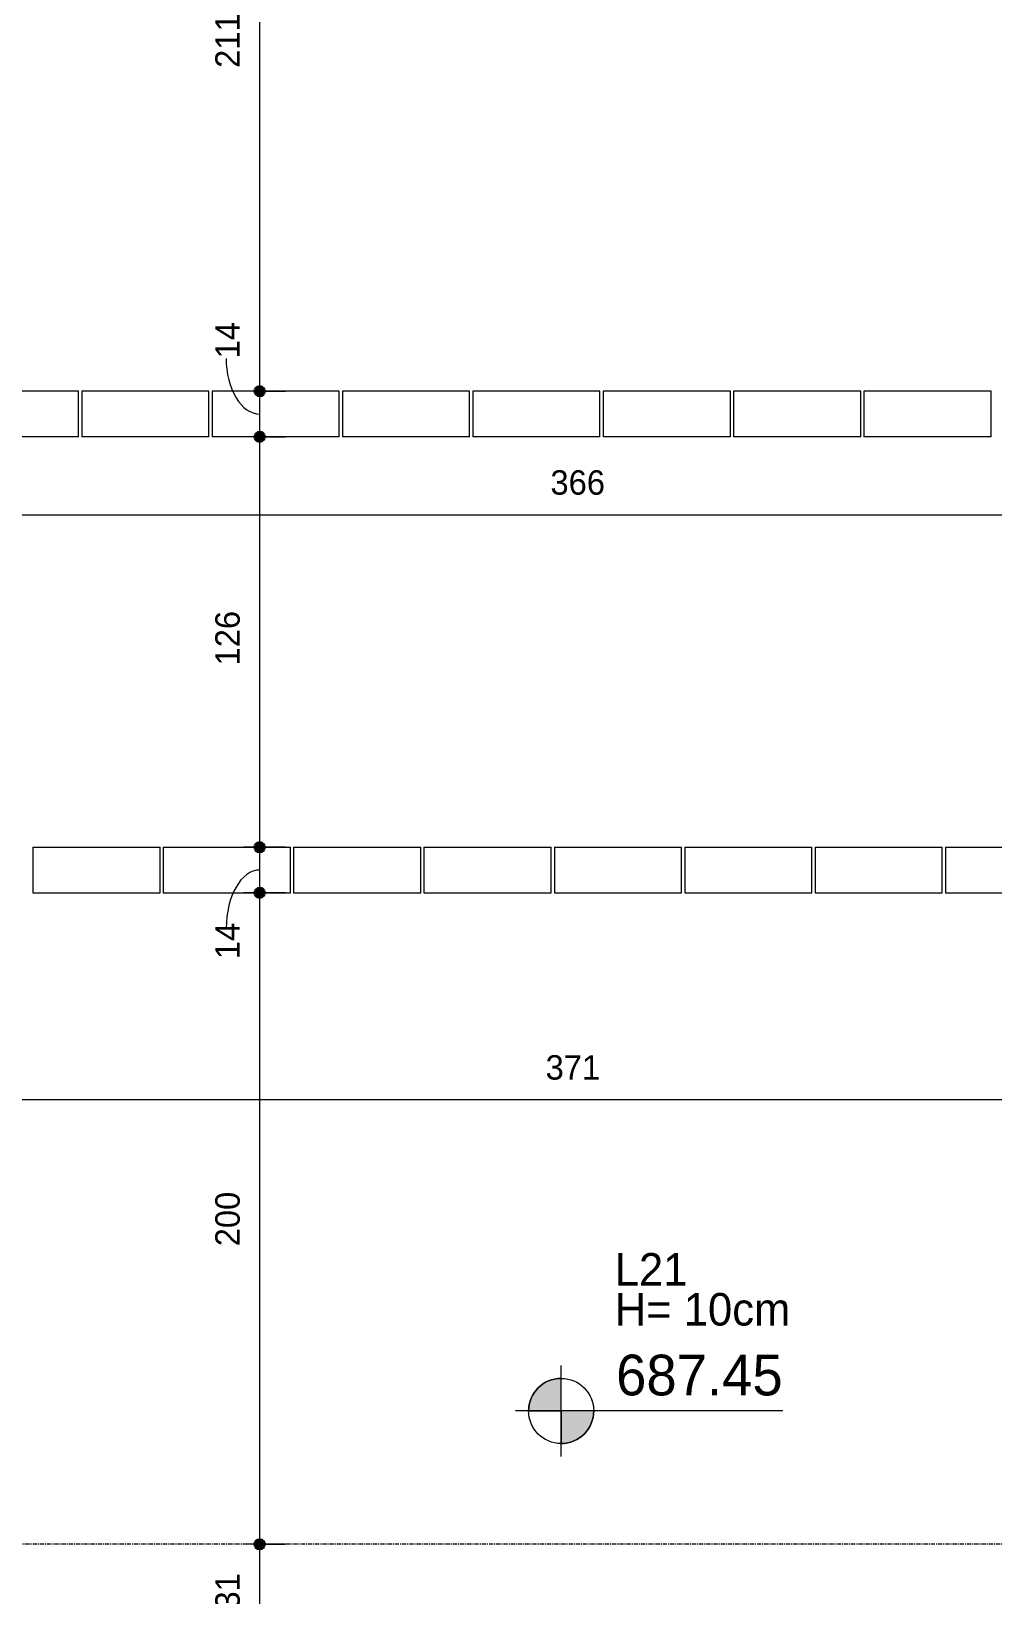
# Model space of a CAD drawing. Header units: centimetres. Extents: x 1490 to 17671, y -2277 to 8860.
# Drawn here: x 8553.8 to 8848.8, y -145.3 to 334.7 of the extents above; entities that cross this region are included whole.
import ezdxf

# ---------------------------------------------------------------- set-up
doc = ezdxf.new("R2010")
doc.units = ezdxf.units.CM
doc.linetypes.add('Linha de eixo', pattern=[2.2225, 1.27, -0.3175, 0.3175, -0.3175])
doc.layers.add('A-ANNO-DIMS-1', color=1, linetype='Continuous', lineweight=9, true_color=0xff0000)
doc.layers.add('A-DETL-GENF-4', color=251, linetype='Continuous', lineweight=9, true_color=0x515151)
for name, color, linetype, lineweight in [('A-ANNO-DIMS-50', 7, 'Continuous', 9), ('A-DETL-THIN', 7, 'Continuous', 9), ('G-ANNO-TEXT', 7, 'Continuous', 9), ('S-BEAM', 7, 'Continuous', 9), ('S-BEAM-1', 7, 'Continuous', 13), ('S-GRID-1', 7, 'Linha de eixo', 9)]:
    doc.layers.add(name, color=color, linetype=linetype, lineweight=lineweight)
doc.styles.add('Bahnschrift_2', font='', dxfattribs={"height": 12.5})
doc.styles.add('Bahnschrift_7', font='', dxfattribs={"height": 10})
doc.styles.add('Bahnschrift_8', font='', dxfattribs={"height": 7.5})
doc.styles.get('Bahnschrift_2').set_extended_font_data('Bahnschrift')
doc.styles.get('Bahnschrift_7').set_extended_font_data('Bahnschrift')
doc.styles.get('Bahnschrift_8').set_extended_font_data('Bahnschrift')
doc.dimstyles.new('Linear_-_2_mm_Arial', dxfattribs={"dimscale": 30.48, "dimtxt": 8.33133, "dimasz": 0.393701, "dimexe": 0.164042, "dimexo": 0.328084, "dimgap": 0.131234, "dimtad": 1, "dimdec": 0, "dimzin": 0, "dimdsep": 46, "dimtxsty": 'Bahnschrift_8', "dimblk1": 'DOTSMALL', "dimblk2": 'DOTSMALL', "dimsah": 1, "dimcen": 0.09, "dimdle": 0.164042, "dimazin": 0, "dimtfac": 1, "dimtdec": 4, "dimtix": 1, "dimtmove": 0, "dimatfit": 3, "dimfxl": 1, "dimtvp": 1, "dimtolj": 1, "dimtzin": 0, "dimarcsym": 2})
doc.dimstyles.new('Linear_-_2_mm_Arial_1', dxfattribs={"dimscale": 30.48, "dimtxt": 8.33133, "dimasz": 0.393701, "dimexe": 0.164042, "dimexo": 0.328084, "dimgap": 0.131234, "dimtad": 1, "dimdec": 0, "dimzin": 0, "dimdsep": 46, "dimtxsty": 'Bahnschrift_8', "dimblk1": 'DOTSMALL', "dimblk2": 'DOTSMALL', "dimsah": 1, "dimcen": 0.09, "dimdle": 0.164042, "dimazin": 0, "dimtfac": 1, "dimtdec": 4, "dimtix": 1, "dimtmove": 1, "dimatfit": 3, "dimfxl": 1, "dimtvp": 1, "dimtolj": 1, "dimtzin": 0, "dimarcsym": 2})

# ---------------------------------------------------------------- blocks, each defined once
blk = doc.blocks.new('LEONE - BLOCO CANALETA 14X39X2 - LEONE - BLOCO CANALETA 14X39X19 2-2460880-FORMA DA COBERTURA')
at = {"layer": 'S-BEAM-1'}
for p, q in [((-19.5, 7), (19.5, 7)), ((-19.5, 7), (-19.5, -7)), ((19.5, -7), (19.5, 7)), ((-19.5, -7), (19.5, -7))]:
    blk.add_line(p, q, dxfattribs=at)
blk = doc.blocks.new('DIMBLOCK104-FORMA DA COBERTURA')
at = {"layer": 'A-ANNO-DIMS-50', "lineweight": 35, "true_color": 0xff0000}
h = blk.add_hatch(color=1, dxfattribs=at)
edge = h.paths.add_edge_path()
edge.add_arc((8538.29, 186.33), 1.5, 0, 360)
h = blk.add_hatch(color=1, dxfattribs=at)
edge = h.paths.add_edge_path()
edge.add_arc((8904.29, 186.33), 1.5, 0, 360)
at = {"layer": 'A-ANNO-DIMS-50', "color": 1, "true_color": 0xff0000}
for p, q in [((8538.29, 215.24), (8538.29, 181.33)), ((8538.29, 186.33), (8538.29, 215.24)), ((8904.29, 200.24), (8904.29, 181.33)), ((8904.29, 186.33), (8904.29, 200.24)), ((8538.29, 186.33), (8904.29, 186.33))]:
    blk.add_line(p, q, dxfattribs=at)
at = {"layer": 'A-ANNO-DIMS-50', "color": 1, "lineweight": 35, "true_color": 0xff0000}
for centre in [(8538.29, 186.33), (8904.29, 186.33)]:
    blk.add_circle(centre, 1.5, dxfattribs=at)
at = {"layer": 'A-ANNO-DIMS-50', "color": 0, "insert": (8713.09, 199.97), "char_height": 7.5, "width": 19.6922, "attachment_point": 1, "line_spacing_factor": 1.009858, "style": 'Bahnschrift_8'}
blk.add_mtext('366', dxfattribs=at)
blk = doc.blocks.new('_DotSmall')
at = {"color": 0, "linetype": 'ByBlock', "const_width": 0.5}
blk.add_lwpolyline([(-0.0625, 0, 1), (0.0625, 0, 1)], format="xyb", close=True, dxfattribs=at)
blk = doc.blocks.new('DIMBLOCK125-FORMA DA COBERTURA')
at = {"layer": 'A-ANNO-DIMS-50', "lineweight": 35, "true_color": 0xff0000}
h = blk.add_hatch(color=1, dxfattribs=at)
edge = h.paths.add_edge_path()
edge.add_arc((8533.29, 6.75), 1.5, 0, 360)
h = blk.add_hatch(color=1, dxfattribs=at)
edge = h.paths.add_edge_path()
edge.add_arc((8904.29, 6.75), 1.5, 0, 360)
at = {"layer": 'A-ANNO-DIMS-50', "color": 1, "true_color": 0xff0000}
for p, q in [((8904.29, 35.24), (8904.29, 1.75)), ((8904.29, 6.75), (8904.29, 35.24)), ((8533.29, -1.13), (8533.29, 11.75)), ((8533.29, 6.75), (8904.29, 6.75)), ((8533.29, 6.75), (8533.29, -1.13))]:
    blk.add_line(p, q, dxfattribs=at)
at = {"layer": 'A-ANNO-DIMS-50', "color": 1, "lineweight": 35, "true_color": 0xff0000}
for centre in [(8533.29, 6.75), (8904.29, 6.75)]:
    blk.add_circle(centre, 1.5, dxfattribs=at)
at = {"layer": 'A-ANNO-DIMS-50', "color": 0, "insert": (8711.6, 20.39), "char_height": 7.5, "width": 17.2686, "attachment_point": 1, "line_spacing_factor": 1.009858, "style": 'Bahnschrift_8'}
blk.add_mtext('371', dxfattribs=at)
blk = doc.blocks.new('DIMBLOCK232-FORMA DA COBERTURA')
at = {"layer": 'A-ANNO-DIMS-50', "lineweight": 35, "true_color": 0xff0000}
h = blk.add_hatch(color=1, dxfattribs=at)
edge = h.paths.add_edge_path()
edge.add_arc((8623.9, -129.76), 1.5, 0, 360)
h = blk.add_hatch(color=1, dxfattribs=at)
edge = h.paths.add_edge_path()
edge.add_arc((8623.9, -160.76), 1.5, 0, 360)
at = {"layer": 'A-ANNO-DIMS-50', "color": 1, "true_color": 0xff0000}
for p, q in [((8631.78, -129.76), (8618.9, -129.76)), ((8623.9, -160.76), (8623.9, -129.76)), ((8623.9, -129.76), (8631.78, -129.76)), ((8644.29, -160.76), (8618.9, -160.76)), ((8623.9, -160.76), (8644.29, -160.76))]:
    blk.add_line(p, q, dxfattribs=at)
at = {"layer": 'A-ANNO-DIMS-50', "color": 1, "lineweight": 35, "true_color": 0xff0000}
for centre in [(8623.9, -129.76), (8623.9, -160.76)]:
    blk.add_circle(centre, 1.5, dxfattribs=at)
at = {"layer": 'A-ANNO-DIMS-50', "color": 0, "insert": (8610.25, -149.8), "char_height": 7.5, "width": 10.9065, "attachment_point": 1, "rotation": 90, "line_spacing_factor": 1.009858, "style": 'Bahnschrift_8'}
blk.add_mtext('31', dxfattribs=at)
blk = doc.blocks.new('DIMBLOCK233-FORMA DA COBERTURA')
at = {"layer": 'A-ANNO-DIMS-50', "lineweight": 35, "true_color": 0xff0000}
h = blk.add_hatch(color=1, dxfattribs=at)
edge = h.paths.add_edge_path()
edge.add_arc((8623.9, 70.24), 1.5, 0, 360)
h = blk.add_hatch(color=1, dxfattribs=at)
edge = h.paths.add_edge_path()
edge.add_arc((8623.9, -129.76), 1.5, 0, 360)
at = {"layer": 'A-ANNO-DIMS-50', "color": 1, "true_color": 0xff0000}
for p, q in [((8631.78, 70.24), (8618.9, 70.24)), ((8623.9, -129.76), (8623.9, 70.24)), ((8623.9, 70.24), (8631.78, 70.24)), ((8631.78, -129.76), (8618.9, -129.76)), ((8623.9, -129.76), (8631.78, -129.76))]:
    blk.add_line(p, q, dxfattribs=at)
at = {"layer": 'A-ANNO-DIMS-50', "color": 1, "lineweight": 35, "true_color": 0xff0000}
for centre in [(8623.9, 70.24), (8623.9, -129.76)]:
    blk.add_circle(centre, 1.5, dxfattribs=at)
at = {"layer": 'A-ANNO-DIMS-50', "color": 0, "insert": (8610.25, -38.28), "char_height": 7.5, "width": 20.4496, "attachment_point": 1, "rotation": 90, "line_spacing_factor": 1.009858, "style": 'Bahnschrift_8'}
blk.add_mtext('200', dxfattribs=at)
blk = doc.blocks.new('DIMBLOCK234-FORMA DA COBERTURA')
at = {"layer": 'A-ANNO-DIMS-50', "lineweight": 35, "true_color": 0xff0000}
h = blk.add_hatch(color=1, dxfattribs=at)
edge = h.paths.add_edge_path()
edge.add_arc((8623.9, 84.24), 1.5, 0, 360)
h = blk.add_hatch(color=1, dxfattribs=at)
edge = h.paths.add_edge_path()
edge.add_arc((8623.9, 70.24), 1.5, 0, 360)
at = {"layer": 'A-ANNO-DIMS-50', "color": 1, "true_color": 0xff0000}
for p, q in [((8631.78, 84.24), (8618.9, 84.24)), ((8623.9, 70.24), (8623.9, 84.24)), ((8623.9, 84.24), (8631.78, 84.24)), ((8631.78, 70.24), (8618.9, 70.24)), ((8623.9, 70.24), (8631.78, 70.24))]:
    blk.add_line(p, q, dxfattribs=at)
at = {"layer": 'A-ANNO-DIMS-50', "color": 1, "lineweight": 35, "true_color": 0xff0000}
for centre in [(8623.9, 84.24), (8623.9, 70.24)]:
    blk.add_circle(centre, 1.5, dxfattribs=at)
at = {"layer": 'A-ANNO-DIMS-50', "color": 1, "true_color": 0xff0000}
blk.add_ellipse((8623.9, 59.32), major_axis=(0, 17.92), ratio=0.575465, start_param=0, end_param=1.570796, dxfattribs=at)
at = {"layer": 'A-ANNO-DIMS-50', "color": 0, "insert": (8610.25, 49.86), "char_height": 7.5, "width": 11.3609, "attachment_point": 1, "rotation": 90, "line_spacing_factor": 1.009858, "style": 'Bahnschrift_8'}
blk.add_mtext('14', dxfattribs=at)
blk = doc.blocks.new('DIMBLOCK235-FORMA DA COBERTURA')
at = {"layer": 'A-ANNO-DIMS-50', "lineweight": 35, "true_color": 0xff0000}
h = blk.add_hatch(color=1, dxfattribs=at)
edge = h.paths.add_edge_path()
edge.add_arc((8623.9, 210.24), 1.5, 0, 360)
h = blk.add_hatch(color=1, dxfattribs=at)
edge = h.paths.add_edge_path()
edge.add_arc((8623.9, 84.24), 1.5, 0, 360)
at = {"layer": 'A-ANNO-DIMS-50', "color": 1, "true_color": 0xff0000}
for p, q in [((8631.78, 210.24), (8618.9, 210.24)), ((8623.9, 84.24), (8623.9, 210.24)), ((8623.9, 210.24), (8631.78, 210.24)), ((8631.78, 84.24), (8618.9, 84.24)), ((8623.9, 84.24), (8631.78, 84.24))]:
    blk.add_line(p, q, dxfattribs=at)
at = {"layer": 'A-ANNO-DIMS-50', "color": 1, "lineweight": 35, "true_color": 0xff0000}
for centre in [(8623.9, 210.24), (8623.9, 84.24)]:
    blk.add_circle(centre, 1.5, dxfattribs=at)
at = {"layer": 'A-ANNO-DIMS-50', "color": 0, "insert": (8610.25, 140.05), "char_height": 7.5, "width": 17.2686, "attachment_point": 1, "rotation": 90, "line_spacing_factor": 1.009858, "style": 'Bahnschrift_8'}
blk.add_mtext('126', dxfattribs=at)
blk = doc.blocks.new('DIMBLOCK236-FORMA DA COBERTURA')
at = {"layer": 'A-ANNO-DIMS-50', "lineweight": 35, "true_color": 0xff0000}
h = blk.add_hatch(color=1, dxfattribs=at)
edge = h.paths.add_edge_path()
edge.add_arc((8623.9, 224.24), 1.5, 0, 360)
h = blk.add_hatch(color=1, dxfattribs=at)
edge = h.paths.add_edge_path()
edge.add_arc((8623.9, 210.24), 1.5, 0, 360)
at = {"layer": 'A-ANNO-DIMS-50', "color": 1, "true_color": 0xff0000}
for p, q in [((8631.78, 224.24), (8618.9, 224.24)), ((8623.9, 210.24), (8623.9, 224.24)), ((8623.9, 224.24), (8631.78, 224.24)), ((8631.78, 210.24), (8618.9, 210.24)), ((8623.9, 210.24), (8631.78, 210.24))]:
    blk.add_line(p, q, dxfattribs=at)
at = {"layer": 'A-ANNO-DIMS-50', "color": 1, "lineweight": 35, "true_color": 0xff0000}
for centre in [(8623.9, 224.24), (8623.9, 210.24)]:
    blk.add_circle(centre, 1.5, dxfattribs=at)
at = {"layer": 'A-ANNO-DIMS-50', "color": 1, "true_color": 0xff0000}
blk.add_ellipse((8623.9, 234.31), major_axis=(0, 17.07), ratio=0.604044, start_param=1.570796, end_param=3.141593, dxfattribs=at)
at = {"layer": 'A-ANNO-DIMS-50', "color": 0, "insert": (8610.25, 234.31), "char_height": 7.5, "width": 11.3609, "attachment_point": 1, "rotation": 90, "line_spacing_factor": 1.009858, "style": 'Bahnschrift_8'}
blk.add_mtext('14', dxfattribs=at)
blk = doc.blocks.new('DIMBLOCK237-FORMA DA COBERTURA')
at = {"layer": 'A-ANNO-DIMS-50', "lineweight": 35, "true_color": 0xff0000}
h = blk.add_hatch(color=1, dxfattribs=at)
edge = h.paths.add_edge_path()
edge.add_arc((8623.9, 435.24), 1.5, 0, 360)
h = blk.add_hatch(color=1, dxfattribs=at)
edge = h.paths.add_edge_path()
edge.add_arc((8623.9, 224.24), 1.5, 0, 360)
at = {"layer": 'A-ANNO-DIMS-50', "color": 1, "true_color": 0xff0000}
for p, q in [((8631.78, 435.24), (8618.9, 435.24)), ((8623.9, 224.24), (8623.9, 435.24)), ((8623.9, 435.24), (8631.78, 435.24)), ((8631.78, 224.24), (8618.9, 224.24)), ((8623.9, 224.24), (8631.78, 224.24))]:
    blk.add_line(p, q, dxfattribs=at)
at = {"layer": 'A-ANNO-DIMS-50', "color": 1, "lineweight": 35, "true_color": 0xff0000}
for centre in [(8623.9, 435.24), (8623.9, 224.24)]:
    blk.add_circle(centre, 1.5, dxfattribs=at)
at = {"layer": 'A-ANNO-DIMS-50', "color": 0, "insert": (8610.25, 323.5), "char_height": 7.5, "width": 14.9964, "attachment_point": 1, "rotation": 90, "line_spacing_factor": 1.009858, "style": 'Bahnschrift_8'}
blk.add_mtext('211', dxfattribs=at)

msp = doc.modelspace()

# ---------------------------------------------------------------- hatches: boundary and pattern name
at = {"layer": 'A-DETL-GENF-4'}
for points in [[(8706.72, -88.84), (8716.38, -88.84), (8716.38, -78.84), (8713.79, -79.18), (8711.38, -80.18), (8709.3, -81.76), (8707.72, -83.84), (8706.72, -86.25), (8706.38, -88.84)], [(8716.38, -98.84), (8718.96, -98.5), (8721.38, -97.5), (8723.45, -95.91), (8725.04, -93.84), (8726.04, -91.42), (8726.38, -88.84), (8716.38, -88.84), (8716.38, -98.5)]]:
    msp.add_hatch(color=256, dxfattribs=at).paths.add_polyline_path(points)

# ---------------------------------------------------------------- linework, layer by layer
at = {"layer": 'A-DETL-THIN'}
for p, q in [((8716.38, -102.84), (8716.38, -74.84)), ((8716.38, -88.84), (8716.38, -78.84)), ((8784.38, -88.84), (8702.38, -88.84)), ((8706.38, -88.84), (8716.38, -88.84)), ((8726.38, -88.84), (8716.38, -88.84)), ((8716.38, -88.84), (8716.38, -98.84))]:
    msp.add_line(p, q, dxfattribs=at)
msp.add_circle((8716.38, -88.84), 10, dxfattribs=at)
for start, end in [(90, 180), (270, 360)]:
    msp.add_arc((8716.38, -88.84), 10, start, end, dxfattribs=at)
at = {"layer": 'S-GRID-1'}
msp.add_line((9984.56, -129.76), (6975.25, -129.76), dxfattribs=at)

# ---------------------------------------------------------------- block references
at = {"layer": 'S-BEAM', "rotation": 180}
for p in [(8548.79, 217.24), (8588.79, 217.24), (8628.79, 217.24), (8668.79, 217.24), (8708.79, 217.24), (8748.79, 217.24), (8788.79, 217.24), (8828.79, 217.24)]:
    msp.add_blockref('LEONE - BLOCO CANALETA 14X39X2 - LEONE - BLOCO CANALETA 14X39X19 2-2460880-FORMA DA COBERTURA', p, dxfattribs=at)
at = {"layer": 'S-BEAM'}
for p in [(8573.79, 77.24), (8613.79, 77.24), (8653.79, 77.24), (8693.79, 77.24), (8733.79, 77.24), (8773.79, 77.24), (8813.79, 77.24), (8853.79, 77.24)]:
    msp.add_blockref('LEONE - BLOCO CANALETA 14X39X2 - LEONE - BLOCO CANALETA 14X39X19 2-2460880-FORMA DA COBERTURA', p, dxfattribs=at)

# ---------------------------------------------------------------- texts
at = {"layer": 'G-ANNO-TEXT', "attachment_point": 1}
for s, insert, char_height, width, style in [('L21', (8732.81, -40.37), 10, 24.4515, 'Bahnschrift_7'), ('H= 10cm', (8732.81, -52.62), 10, 62.9325, 'Bahnschrift_7'), ('687.45', (8733.23, -71.56), 12.5, 62.1308, 'Bahnschrift_2')]:
    msp.add_mtext(s, dxfattribs=dict(at, insert=insert, char_height=char_height, width=width, style=style))

# ---------------------------------------------------------------- dimensions: what is measured, and where the dimension line sits
at = {"layer": 'A-ANNO-DIMS-1'}
for base, p1, p2, override, picture, middle in [((8623.9, 435.24), (8621.78, 224.24), (8621.78, 435.24), {"dimpost": '<>', "dimfxl": 211}, 'DIMBLOCK237-FORMA DA COBERTURA', (8616.11, 329.74)), ((8623.9, 210.24), (8621.78, 84.24), (8621.78, 210.24), {"dimpost": '<>', "dimfxl": 126}, 'DIMBLOCK235-FORMA DA COBERTURA', (8616.07, 147.24)), ((8623.9, 70.24), (8621.78, -129.76), (8621.78, 70.24), {"dimpost": '<>', "dimfxl": 200}, 'DIMBLOCK233-FORMA DA COBERTURA', (8616.07, -29.76)), ((8623.9, -129.76), (8654.29, -160.76), (8621.78, -129.76), {"dimpost": '<>', "dimfxl": 44.923565}, 'DIMBLOCK232-FORMA DA COBERTURA', (8616.07, -145.26))]:
    dim = msp.add_linear_dim(base=base, p1=p1, p2=p2, angle=90, dimstyle='Linear_-_2_mm_Arial', override=override, dxfattribs=at)
    dim.commit()
    dim.dimension.update_dxf_attribs({"geometry": picture, "text_midpoint": middle})
for base, p1, p2, picture, middle in [((8623.9, 224.24), (8621.78, 210.24), (8621.78, 224.24), 'DIMBLOCK236-FORMA DA COBERTURA', (8615.25, 239.99)), ((8623.9, 84.24), (8621.78, 70.24), (8621.78, 84.24), 'DIMBLOCK234-FORMA DA COBERTURA', (8615.25, 55.54))]:
    dim = msp.add_linear_dim(base=base, p1=p1, p2=p2, angle=90, dimstyle='Linear_-_2_mm_Arial_1', override={"dimpost": '<>', "dimfxl": 14}, dxfattribs=at)
    dim.commit()
    dim.dimension.update_dxf_attribs({"geometry": picture, "text_midpoint": middle, "dimtype": 160, "text_rotation": 90})
for base, p1, p2, override, picture, middle in [((8904.29, 186.33), (8538.29, 225.24), (8904.29, 210.24), {"dimpost": '<>', "dimfxl": 366.307248}, 'DIMBLOCK104-FORMA DA COBERTURA', (8721.29, 194.16)), ((8904.29, 6.75), (8533.29, 8.87), (8904.29, 45.24), {"dimpost": '<>', "dimfxl": 372.779108}, 'DIMBLOCK125-FORMA DA COBERTURA', (8718.79, 14.57))]:
    dim = msp.add_linear_dim(base=base, p1=p1, p2=p2, dimstyle='Linear_-_2_mm_Arial', override=override, dxfattribs=at)
    dim.commit()
    dim.dimension.update_dxf_attribs({"geometry": picture, "text_midpoint": middle})

doc.saveas('drawing.dxf')
